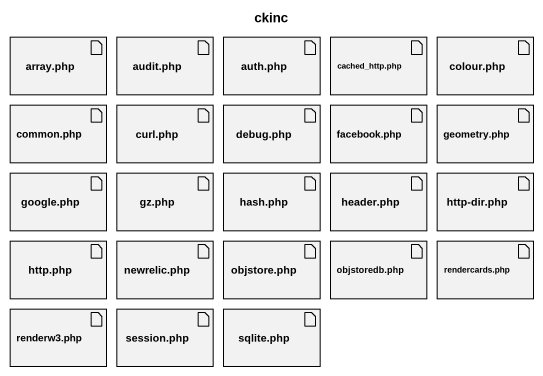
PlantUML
@startuml
title ckinc
artifact "array.php" as array_php
artifact "audit.php" as audit_php
artifact "auth.php" as auth_php
artifact "cached_http.php" as cached_http_php
artifact "colour.php" as colour_php
artifact "common.php" as common_php
artifact "curl.php" as curl_php
artifact "debug.php" as debug_php
artifact "facebook.php" as facebook_php
artifact "geometry.php" as geometry_php
artifact "google.php" as google_php
artifact "gz.php" as gz_php
artifact "hash.php" as hash_php
artifact "header.php" as header_php
artifact "http-dir.php" as http_dir_php
artifact "http.php" as http_php
artifact "newrelic.php" as newrelic_php
artifact "objstore.php" as objstore_php
artifact "objstoredb.php" as objstoredb_php
artifact "rendercards.php" as rendercards_php
artifact "renderw3.php" as renderw3_php
artifact "session.php" as session_php
artifact "sqlite.php" as sqlite_php
@enduml
